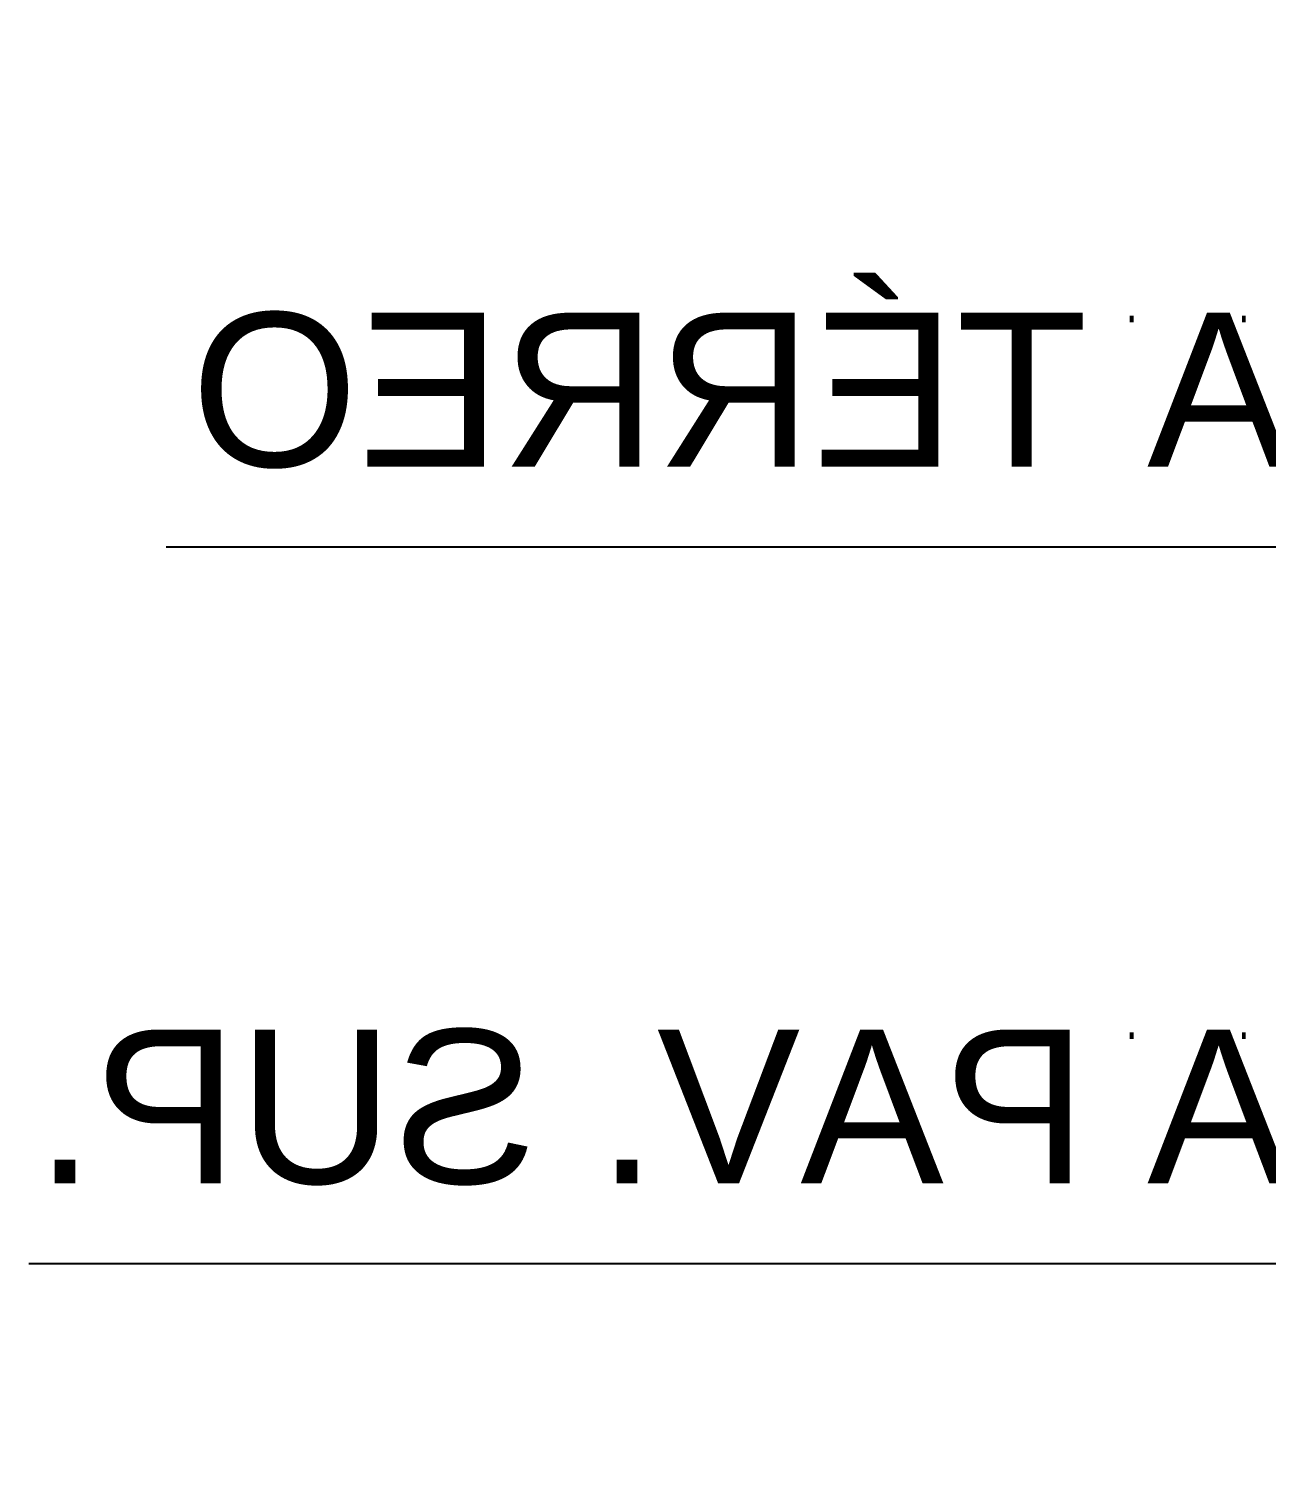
# Model space of a CAD drawing. Header units: metres. Extents: x 47682 to 48001, y 23344 to 23573.
# Drawn here: x 47681.7 to 47717.85, y 23389.25 to 23431.35 of the extents above; entities that cross this region are included whole.
import ezdxf
from ezdxf.enums import TextEntityAlignment as Align

# ---------------------------------------------------------------- set-up
doc = ezdxf.new("R2010")
doc.units = ezdxf.units.M
doc.header["$LTSCALE"] = 0.25
doc.linetypes.add('DIVIDEX2', pattern=[63.5, 25.4, -12.7, 0, -12.7, 0, -12.7])
for name, color, linetype in [('0 @ 0.1', 7, 'Continuous'), ('0 @ 1', 7, 'Continuous'), ('SIMB_01', 1, 'Continuous'), ('SIMB_02', 2, 'Continuous'), ('SIMB_PREENCHIMENTO', 253, 'Continuous'), ('SIMB_TXT', 1, 'Continuous')]:
    doc.layers.add(name, color=color, linetype=linetype)
doc.layers.add('SIMB_LCT', color=252, linetype='DIVIDEX2', lineweight=100)
doc.styles.add('SIMB', font='arial.ttf')

# ---------------------------------------------------------------- blocks, each defined once
blk = doc.blocks.new('*U29')
at = {"layer": 'SIMB_PREENCHIMENTO', "transparency": 33554587}
h = blk.add_hatch(color=256, dxfattribs=at)
h.dxf.hatch_style = 1
h.paths.add_polyline_path([(0, 8.483), (-4.152, 4.332, -0.401827), (4.152, 4.332)])
h = blk.add_hatch(color=256, dxfattribs=at)
h.dxf.hatch_style = 1
h.paths.add_polyline_path([(-4.332, 4.152), (-8.483, 0), (-6, 0, -0.193399)])
h = blk.add_hatch(color=256, dxfattribs=at)
h.dxf.hatch_style = 1
h.paths.add_polyline_path([(4.332, 4.152, -0.193399), (6, 0), (8.483, 0)])
at = {"layer": 'SIMB_01'}
for p, q in [((-8.483, 0), (0, 8.483)), ((8.483, 0), (0, 8.483)), ((-6, 0), (-8.483, 0)), ((-6, 0), (6, 0)), ((6, 0), (8.483, 0))]:
    blk.add_line(p, q, dxfattribs=at)
blk.add_circle((0, 0), 6, dxfattribs=at)
at = {"layer": 'SIMB_LCT'}
blk.add_line((6, 0), (38.483, 0), dxfattribs=at)
at = {"layer": 'SIMB_TXT', "style": 'SIMB'}
for tag, height, p in [('000', 3.5, (0, 2.25)), ('999', 2, (0, -2.525))]:
    blk.add_attdef(tag, text='', height=height, dxfattribs=at).set_placement(p, align=Align.MIDDLE_CENTER)
blk = doc.blocks.new('*U419')
at = {"layer": '0 @ 0.1', "xscale": 0.1, "yscale": 0.1, "zscale": 0.1}
blk.add_blockref('*U29', (-8.545, 1.9), dxfattribs=at).add_auto_attribs({'999': '-', '000': 'B'})
at = {"layer": '0 @ 1'}
blk.add_blockref('*U29', (-8.545, 1.9), dxfattribs=at).add_auto_attribs({'999': '-', '000': 'B'})
blk = doc.blocks.new('*U23')
at = {"layer": 'SIMB_02'}
blk.add_line((6, 0), (67.145, 0), dxfattribs=at)
blk.add_circle((0, 0), 6, dxfattribs=at)
at = {"layer": 'SIMB_TXT', "style": 'SIMB'}
blk.add_text('ESCALA:', height=2, dxfattribs=at).set_placement((8.936, -4.582))
blk.add_attdef('TITULO_DO_DESENHO', text='', height=4.5, dxfattribs=at).set_placement((10.022, 1), align=Align.BOTTOM_LEFT)
blk.add_attdef('NUM', text='', height=4.5, dxfattribs=at).set_placement((0, 0), align=Align.MIDDLE_CENTER)
blk.add_attdef('ESCALA', (21.304, -4.582), '', height=2, dxfattribs=at)
blk = doc.blocks.new('*U421')
at = {"layer": '0 @ 0.1', "xscale": 0.1, "yscale": 0.1, "zscale": 0.1}
blk.add_blockref('*U23', (-8.545, -4.763), dxfattribs=at).add_auto_attribs({'TITULO_DO_DESENHO': 'PLANTA PAV. SUP.', 'NUM': '02', 'ESCALA': '1/100'})
at = {"layer": '0 @ 1'}
blk.add_blockref('*U23', (-8.545, -4.763), dxfattribs=at).add_auto_attribs({'TITULO_DO_DESENHO': 'PLANTA PAV. SUP.', 'NUM': '02', 'ESCALA': '1/100'})
blk = doc.blocks.new('Pav_sup')
for name in ['*U419', '*U421']:
    blk.add_blockref(name, (0, 0))
blk = doc.blocks.new('*U31')
at = {"layer": 'SIMB_PREENCHIMENTO', "transparency": 33554587}
h = blk.add_hatch(color=256, dxfattribs=at)
h.dxf.hatch_style = 1
h.paths.add_polyline_path([(0, 8.483), (-4.152, 4.332, -0.401827), (4.152, 4.332)])
h = blk.add_hatch(color=256, dxfattribs=at)
h.dxf.hatch_style = 1
h.paths.add_polyline_path([(-4.332, 4.152), (-8.483, 0), (-6, 0, -0.193399)])
h = blk.add_hatch(color=256, dxfattribs=at)
h.dxf.hatch_style = 1
h.paths.add_polyline_path([(4.332, 4.152, -0.193399), (6, 0), (8.483, 0)])
at = {"layer": 'SIMB_01'}
for p, q in [((-8.483, 0), (0, 8.483)), ((8.483, 0), (0, 8.483)), ((-6, 0), (-8.483, 0)), ((-6, 0), (6, 0)), ((6, 0), (8.483, 0))]:
    blk.add_line(p, q, dxfattribs=at)
blk.add_circle((0, 0), 6, dxfattribs=at)
at = {"layer": 'SIMB_LCT'}
blk.add_line((6, 0), (38.483, 0), dxfattribs=at)
at = {"layer": 'SIMB_TXT', "style": 'SIMB'}
for tag, height, p in [('000', 3.5, (0, 2.25)), ('999', 2, (0, -2.525))]:
    blk.add_attdef(tag, text='', height=height, dxfattribs=at).set_placement(p, align=Align.MIDDLE_CENTER)
blk = doc.blocks.new('*U445')
at = {"layer": '0 @ 0.1', "xscale": 0.1, "yscale": 0.1, "zscale": 0.1}
blk.add_blockref('*U31', (-8.545, 1.9), dxfattribs=at).add_auto_attribs({'999': '-', '000': 'B'})
at = {"layer": '0 @ 1'}
blk.add_blockref('*U31', (-8.545, 1.9), dxfattribs=at).add_auto_attribs({'999': '-', '000': 'B'})
blk = doc.blocks.new('*U19')
at = {"layer": 'SIMB_02'}
blk.add_line((6, 0), (63.13, 0), dxfattribs=at)
blk.add_circle((0, 0), 6, dxfattribs=at)
at = {"layer": 'SIMB_TXT', "style": 'SIMB'}
blk.add_text('ESCALA:', height=2, dxfattribs=at).set_placement((8.936, -4.582))
blk.add_attdef('TITULO_DO_DESENHO', text='', height=4.5, dxfattribs=at).set_placement((10.022, 1), align=Align.BOTTOM_LEFT)
blk.add_attdef('NUM', text='', height=4.5, dxfattribs=at).set_placement((0, 0), align=Align.MIDDLE_CENTER)
blk.add_attdef('ESCALA', (21.304, -4.582), '', height=2, dxfattribs=at)
blk = doc.blocks.new('*U449')
at = {"layer": '0 @ 0.1', "xscale": 0.1, "yscale": 0.1, "zscale": 0.1}
blk.add_blockref('*U19', (-8.545, -4.763), dxfattribs=at).add_auto_attribs({'TITULO_DO_DESENHO': 'PLANTA TÉRREO', 'NUM': '01', 'ESCALA': '1/100'})
at = {"layer": '0 @ 1'}
blk.add_blockref('*U19', (-8.545, -4.763), dxfattribs=at).add_auto_attribs({'TITULO_DO_DESENHO': 'PLANTA TÉRREO', 'NUM': '01', 'ESCALA': '1/100'})
blk = doc.blocks.new('PAV_TER')
for name in ['*U445', '*U449']:
    blk.add_blockref(name, (0, 0))

msp = doc.modelspace()

# ---------------------------------------------------------------- block references
at = {"xscale": -1}
for name, p in [('PAV_TER', (47740.303, 23420.963)), ('Pav_sup', (47740.303, 23400.013))]:
    msp.add_blockref(name, p, dxfattribs=at)

doc.saveas('drawing.dxf')
